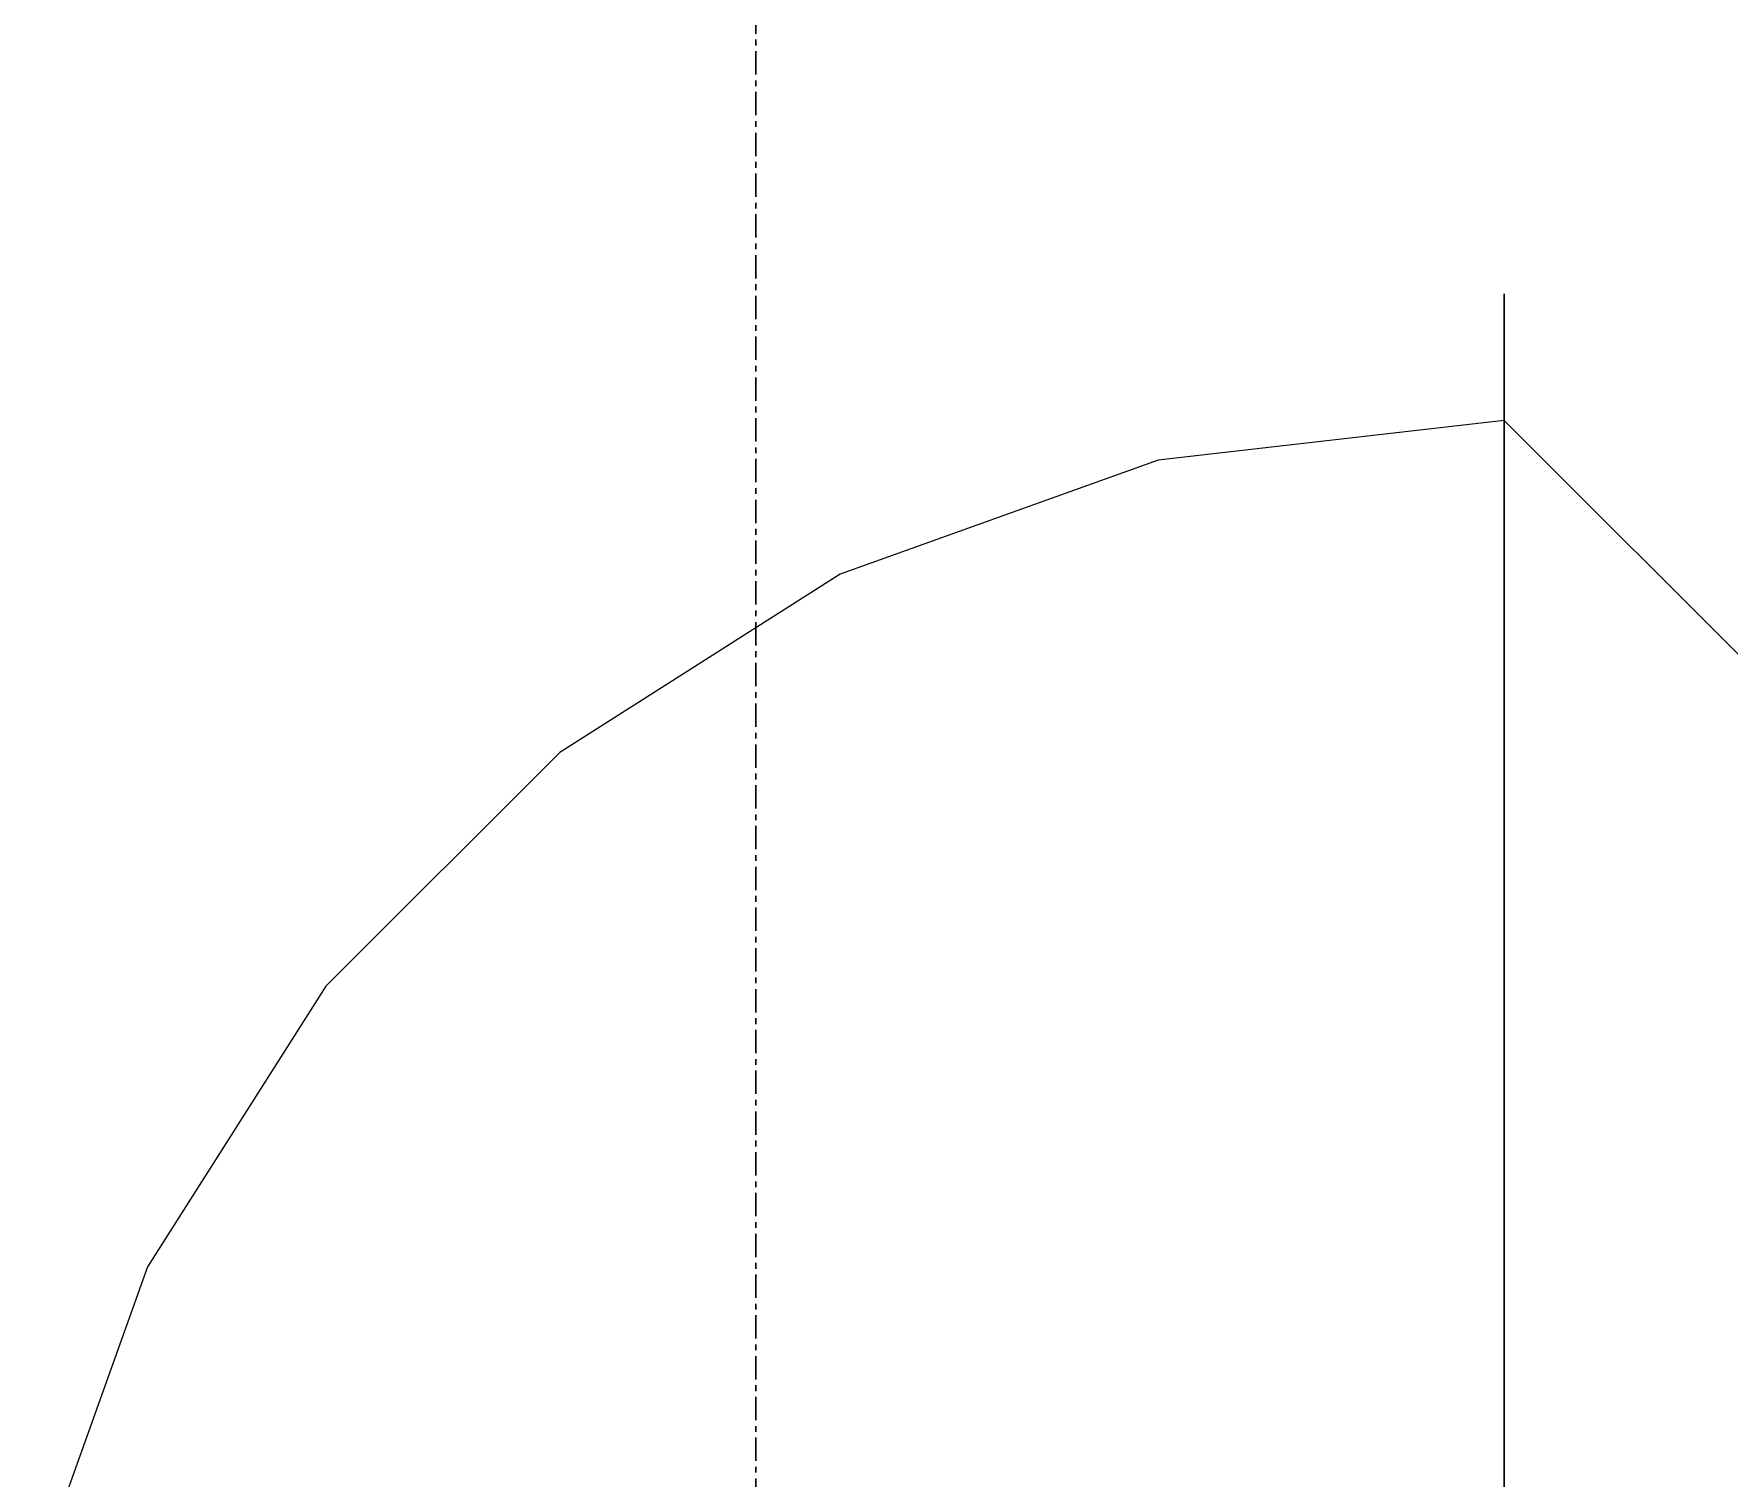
# Model space of a CAD drawing. Header units: inches. Extents: x 9391 to 11530, y 1186 to 2858.
# Drawn here: x 9762.38 to 9798.75, y 1488.65 to 1519.64 of the extents above; entities that cross this region are included whole.
import ezdxf

# ---------------------------------------------------------------- set-up
doc = ezdxf.new("R2010")
doc.units = ezdxf.units.IN
doc.header["$MEASUREMENT"] = 0
doc.linetypes.add('Grid Line 1_2_', pattern=[0.875, 0.5, -0.125, 0.125, -0.125])
doc.layers.add('A-DETL-GENF-1', color=254, linetype='Continuous', lineweight=9)
doc.layers.add('S-GRID-1', color=1, linetype='Grid Line 1_2_', lineweight=30)

# ---------------------------------------------------------------- blocks, each defined once
blk = doc.blocks.new('holly 26751 - holly 26751-1522576-FLOOR PLAN - ROOF')
at = {"layer": 'A-DETL-GENF-1'}
for p, q in [((-32.403, 0), (-25.644, 6.759)), ((-34.626, 0), (-34.774, 0)), ((-34.774, 0), (-34.774, 0)), ((-34.774, 0), (-34.669, 0)), ((-34.669, 0), (-34.521, 0)), ((-34.352, 0), (-34.626, 0)), ((-34.45, 0), (-34.335, 0)), ((-33.93, 0), (-34.352, 0)), ((-34.335, 0), (-34.034, 0)), ((-34.034, 0), (-33.633, 0)), ((-33.784, 0), (-33.93, 0)), ((-33.93, 0), (-33.879, 0)), ((-32.889, 0), (-33.93, 0)), ((-33.879, 0), (-33.776, 0)), ((-33.633, 0), (-33.805, 0)), ((-31.698, 0), (-33.784, 0)), ((-33.776, 0), (-33.038, 0)), ((-31.55, 0), (-33.633, 0)), ((-33.633, 0), (-31.698, 0)), ((-33.038, 0), (-32.889, 0)), ((-32.403, 0), (-31.546, -7.425)), ((-30.508, 0), (-31.55, 0)), ((-27.829, 0), (-30.954, 0)), ((-30.954, 0), (-30.508, 0)), ((-25.448, 0), (-27.829, 0)), ((-25.285, 0), (-25.448, 0)), ((-24.951, 0), (-25.285, 0)), ((-24.517, 0), (-24.951, 0)), ((-23.637, 0), (-24.517, 0)), ((-23.333, 0), (-23.637, 0)), ((-23.216, 0), (-23.333, 0)), ((-22.727, 0), (-23.216, 0)), ((-22.429, 0), (-22.727, 0)), ((-22.279, 0), (-22.429, 0)), ((16.962, 0), (-22.323, 0)), ((-22.323, 0), (-22.3, 0)), ((-22.3, 0), (-22.256, 0)), ((-22.235, 0), (-22.279, 0)), ((-22.256, 0), (-22.235, 0)), ((-35.033, 0), (-35.117, 0)), ((-35.117, 0), (-34.756, 0)), ((-33.805, 0), (-35.033, 0)), ((-34.756, 0), (-33.782, 0)), ((-34.526, 0), (-34.675, 0)), ((-34.675, 0), (-34.593, 0)), ((-34.593, 0), (-34.228, 0)), ((-34.407, 0), (-34.526, 0)), ((-34.521, 0), (-34.45, 0)), ((-33.81, 0), (-34.407, 0)), ((-34.228, 0), (-33.038, 0)), ((-33.879, 0), (-33.93, 0)), ((-33.93, 0), (-32.74, 0)), ((-33.534, 0), (-33.879, 0)), ((-33.782, 0), (-33.81, 0)), ((-33.568, 0), (-33.631, 0)), ((-33.631, 0), (-33.621, 0)), ((-33.621, 0), (-33.525, 0)), ((-33.441, 0), (-33.568, 0)), ((-33.351, 0), (-33.534, 0)), ((-33.525, 0), (-33.335, 0)), ((-33.261, 0), (-33.441, 0)), ((-33.335, 0), (-33.351, 0)), ((-33.038, 0), (-33.261, 0)), ((-32.74, 0), (-32.69, 0)), ((-32.69, 0), (-32.171, 0)), ((-32.171, 0), (-31.698, 0)), ((-31.698, 0), (-31.657, 0)), ((-31.657, 0), (-31.538, 0)), ((-31.538, 0), (-31.35, 0)), ((-31.35, 0), (-31.1, 0)), ((-30.061, 0), (-31.252, 0)), ((-31.252, 0), (-27.383, 0)), ((-31.1, 0), (-30.797, 0)), ((-30.797, 0), (-30.448, 0)), ((-30.448, 0), (-30.061, 0)), ((-27.383, 0), (-25.142, 0)), ((-27.151, 0), (-27.175, 0)), ((-27.175, 0), (-27.172, 0)), ((-27.172, 0), (-27.143, 0)), ((-27.102, 0), (-27.151, 0)), ((-27.143, 0), (-27.085, 0)), ((-27.03, 0), (-27.102, 0)), ((-27.085, 0), (-26.966, 0)), ((-26.936, 0), (-27.03, 0)), ((-26.966, 0), (-25.746, 0)), ((-26.801, 0), (-26.936, 0)), ((-25.727, 0), (-26.801, 0)), ((-25.746, 0), (-25.316, 0)), ((-25.151, 0), (-25.727, 0)), ((-25.316, 0), (-25.3, 0)), ((-25.3, 0), (-23.92, 0)), ((-24.991, 0), (-25.151, 0)), ((-25.142, 0), (-24.889, 0)), ((-24.88, 0), (-24.991, 0)), ((-24.889, 0), (-24.857, 0)), ((-24.855, 0), (-24.88, 0)), ((-24.857, 0), (-24.855, 0)), ((-23.92, 0), (-23.112, 0)), ((-23.112, 0), (-20.984, 0)), ((-20.984, 0), (-22.026, 0)), ((-22.026, 0), (-21.877, 0)), ((-21.877, 0), (-19.496, 0)), ((-19.496, 0), (-18.752, 0)), ((-18.752, 0), (-17.561, 0)), ((-17.561, 0), (-17.525, 0)), ((-17.525, 0), (-17.153, 0)), ((-17.153, 0), (-17.115, 0)), ((-17.115, 0), (-15.776, 0)), ((-15.776, 0), (-15.938, 0)), ((-15.938, 0), (-15.925, 0)), ((-15.925, 0), (-15.051, 0)), ((-15.051, 0), (-14.139, 0)), ((-14.139, 0), (-13.766, 0)), ((-13.766, 0), (-13.351, 0)), ((-13.351, 0), (-12.928, 0)), ((-12.928, 0), (-12.536, 0)), ((-12.536, 0), (-12.211, 0)), ((-11.907, 0), (-12.324, 0)), ((-12.324, 0), (-12.154, 0)), ((-12.211, 0), (-11.989, 0)), ((-12.154, 0), (-11.569, 0)), ((-11.989, 0), (-11.907, 0)), ((-11.569, 0), (-10.738, 0)), ((-10.738, 0), (-9.834, 0)), ((-9.834, 0), (-9.025, 0)), ((-31.546, -7.425), (-29.106, -14.243)), ((-29.106, -14.243), (-25.279, -20.259)), ((-25.279, -20.259), (-20.259, -25.279)), ((-20.259, -25.279), (-14.243, -29.106)), ((-14.243, -29.106), (-7.425, -31.546))]:
    blk.add_line(p, q, dxfattribs=at)

msp = doc.modelspace()

# ---------------------------------------------------------------- linework, layer by layer
at = {"layer": 'S-GRID-1'}
msp.add_line((9777.87, 1368.27), (9777.87, 2735.869), dxfattribs=at)

# ---------------------------------------------------------------- block references
at = {"layer": 'A-DETL-GENF-1', "rotation": 270.0000000000005}
msp.add_blockref('holly 26751 - holly 26751-1522576-FLOOR PLAN - ROOF', (9793.925, 1478.946), dxfattribs=at)

doc.saveas('drawing.dxf')
